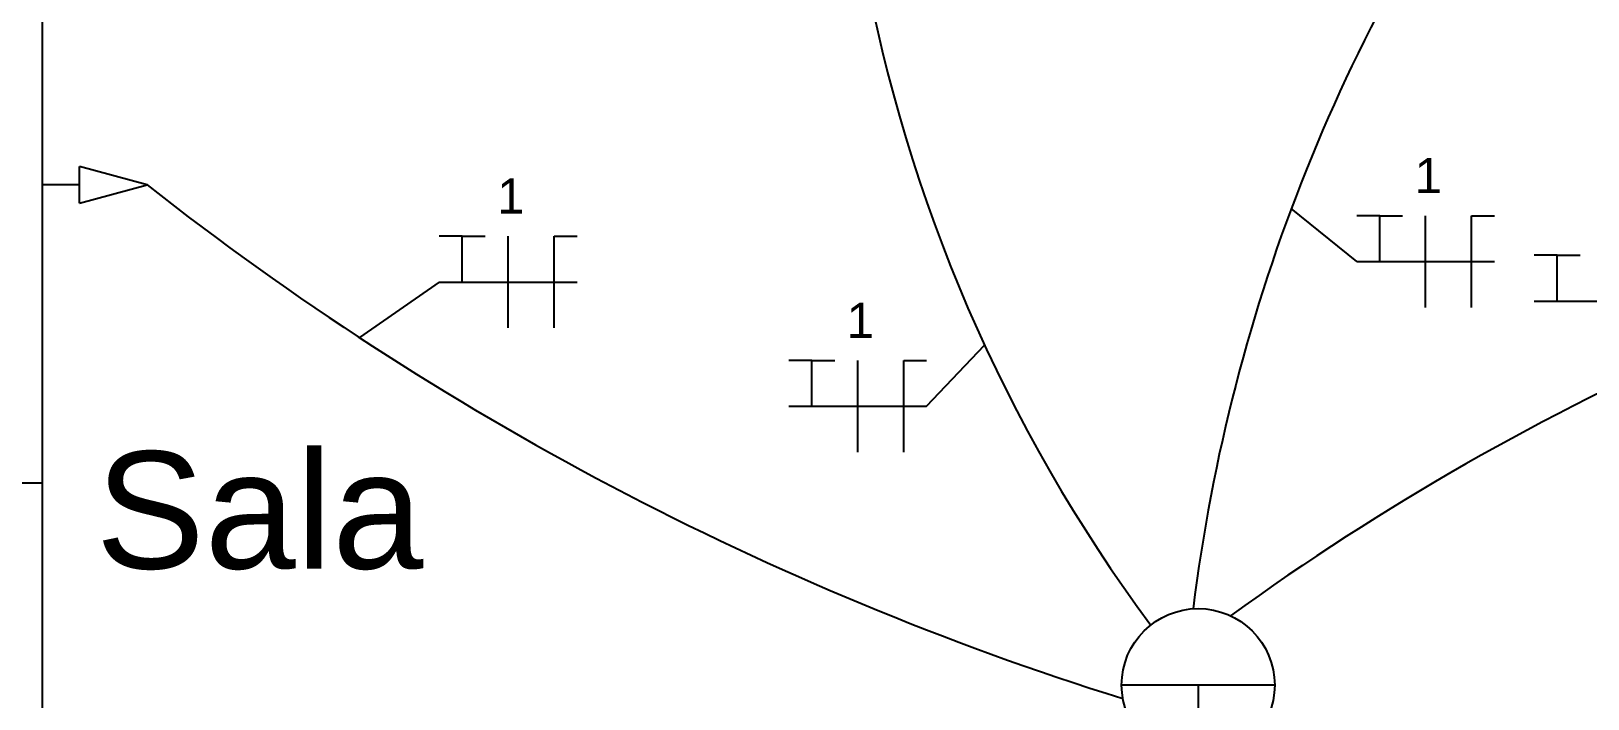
# Model space of a CAD drawing. Header units: millimetres. Extents: x 2979.6 to 3002.1, y 1616.9 to 1649.8.
# Drawn here: x 2983.84 to 2988.92, y 1626.79 to 1628.97 of the extents above; entities that cross this region are included whole.
import ezdxf

# ---------------------------------------------------------------- set-up
doc = ezdxf.new("R2010")
doc.units = ezdxf.units.MM
for name, color, linetype in [('Civil', 7, 'Continuous'), ('Elétrico', 2, 'Continuous'), ('Fiação', 5, 'Continuous')]:
    doc.layers.add(name, color=color, linetype=linetype)
doc.styles.get("Standard").update_dxf_attribs({"font": 'arial.ttf'})

msp = doc.modelspace()

# ---------------------------------------------------------------- linework, layer by layer
at = {"layer": 'Civil'}
for p, q in [((2983.875, 1623.5168), (2983.875, 1633.3053)), ((2983.875, 1627.4953), (2983.725, 1627.4953))]:
    msp.add_line(p, q, dxfattribs=at)
at = {"layer": 'Elétrico'}
for p, q in [((2984.2161, 1628.4708), (2983.995, 1628.5306)), ((2983.995, 1628.4708), (2983.875, 1628.4708)), ((2983.995, 1628.411), (2984.2161, 1628.4708)), ((2987.9, 1626.8359), (2987.4, 1626.8359)), ((2987.65, 1626.8359), (2987.65, 1626.5859))]:
    msp.add_line(p, q, dxfattribs=at)
msp.add_lwpolyline([(2983.995, 1628.411), (2983.995, 1628.5306)], dxfattribs=at)
msp.add_circle((2987.65, 1626.8359), 0.25, dxfattribs=at)
for centre, radius, start, end in [((2991.6607, 1630.1233), 5.1872, 163.9762, 216.578), ((2993.358, 1626.375), 5.7683, 143.40371, 172.92638), ((2990.3768, 1636.3026), 9.9645, 231.8108, 252.64185), ((2992.6835, 1620.2697), 8.392, 100.98834, 125.95888)]:
    msp.add_arc(centre, radius, start, end, dxfattribs=at)
at = {"layer": 'Fiação'}
for p, q in [((2988.1681, 1628.2199), (2987.9544, 1628.3933)), ((2988.2431, 1628.3699), (2988.1681, 1628.3699)), ((2988.2431, 1628.2199), (2988.2431, 1628.3699)), ((2988.2431, 1628.3699), (2988.3181, 1628.3699)), ((2988.3931, 1628.2199), (2988.3931, 1628.3699)), ((2988.5431, 1628.2199), (2988.5431, 1628.3699)), ((2988.5431, 1628.3699), (2988.6181, 1628.3699)), ((2985.2458, 1628.3032), (2985.1708, 1628.3032)), ((2985.2458, 1628.1532), (2985.2458, 1628.3032)), ((2985.2458, 1628.3032), (2985.3208, 1628.3032)), ((2985.3958, 1628.1532), (2985.3958, 1628.3032)), ((2985.5458, 1628.1532), (2985.5458, 1628.3032)), ((2985.5458, 1628.3032), (2985.6208, 1628.3032)), ((2988.1681, 1628.2199), (2988.3181, 1628.2199)), ((2988.3181, 1628.2199), (2988.4681, 1628.2199)), ((2988.3931, 1628.0699), (2988.3931, 1628.2199)), ((2988.4681, 1628.2199), (2988.6181, 1628.2199)), ((2988.5431, 1628.0699), (2988.5431, 1628.2199)), ((2988.8225, 1628.2404), (2988.7475, 1628.2404)), ((2988.8225, 1628.0904), (2988.8225, 1628.2404)), ((2988.8225, 1628.2404), (2988.8975, 1628.2404)), ((2985.1708, 1628.1532), (2984.9098, 1627.9717)), ((2985.1708, 1628.1532), (2985.3208, 1628.1532)), ((2985.3208, 1628.1532), (2985.4708, 1628.1532)), ((2985.3958, 1628.0032), (2985.3958, 1628.1532)), ((2985.4708, 1628.1532), (2985.6208, 1628.1532)), ((2985.5458, 1628.0032), (2985.5458, 1628.1532)), ((2988.7475, 1628.0904), (2988.8975, 1628.0904)), ((2988.8975, 1628.0904), (2989.0475, 1628.0904)), ((2986.763, 1627.747), (2986.9522, 1627.9469)), ((2986.388, 1627.897), (2986.313, 1627.897)), ((2986.388, 1627.747), (2986.388, 1627.897)), ((2986.388, 1627.897), (2986.463, 1627.897)), ((2986.538, 1627.747), (2986.538, 1627.897)), ((2986.688, 1627.747), (2986.688, 1627.897)), ((2986.688, 1627.897), (2986.763, 1627.897)), ((2986.313, 1627.747), (2986.463, 1627.747)), ((2986.463, 1627.747), (2986.613, 1627.747)), ((2986.538, 1627.597), (2986.538, 1627.747)), ((2986.613, 1627.747), (2986.763, 1627.747)), ((2986.688, 1627.597), (2986.688, 1627.747))]:
    msp.add_line(p, q, dxfattribs=at)

# ---------------------------------------------------------------- texts
at = {"layer": 'Civil'}
msp.add_text('Sala', height=0.38293, dxfattribs=at).set_placement((2984.048, 1627.2166))
at = {"layer": 'Fiação', "char_height": 0.1147, "width": 0.182433, "attachment_point": 1}
for insert in [(2988.3572, 1628.5583), (2985.3599, 1628.4915), (2986.502, 1628.0854)]:
    msp.add_mtext('1', dxfattribs=dict(at, insert=insert))

doc.saveas('drawing.dxf')
